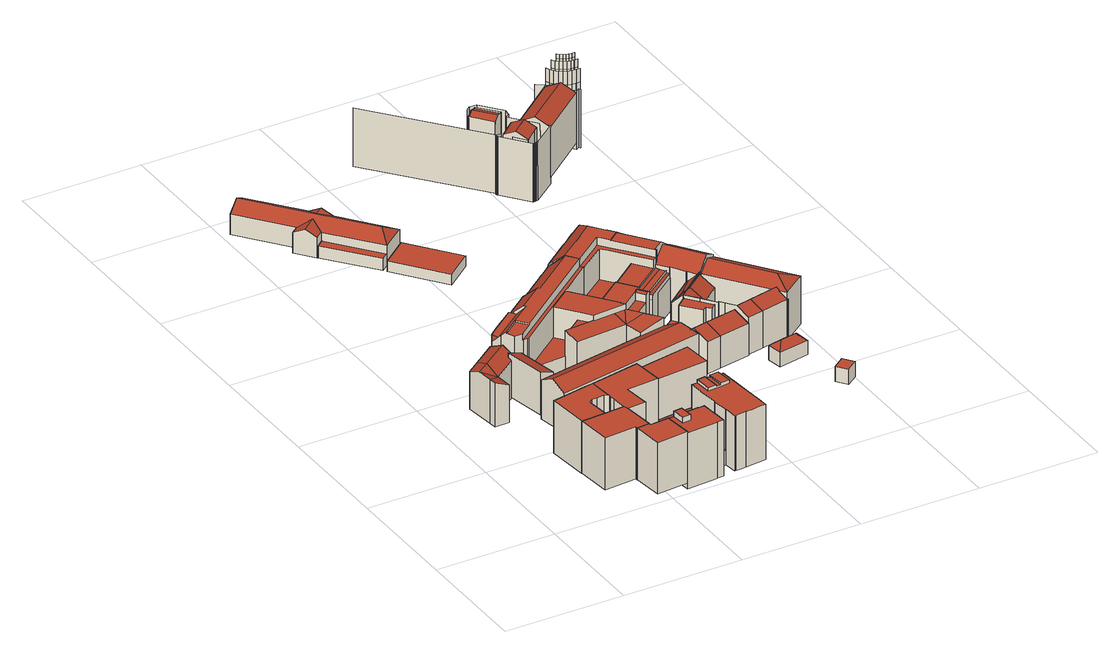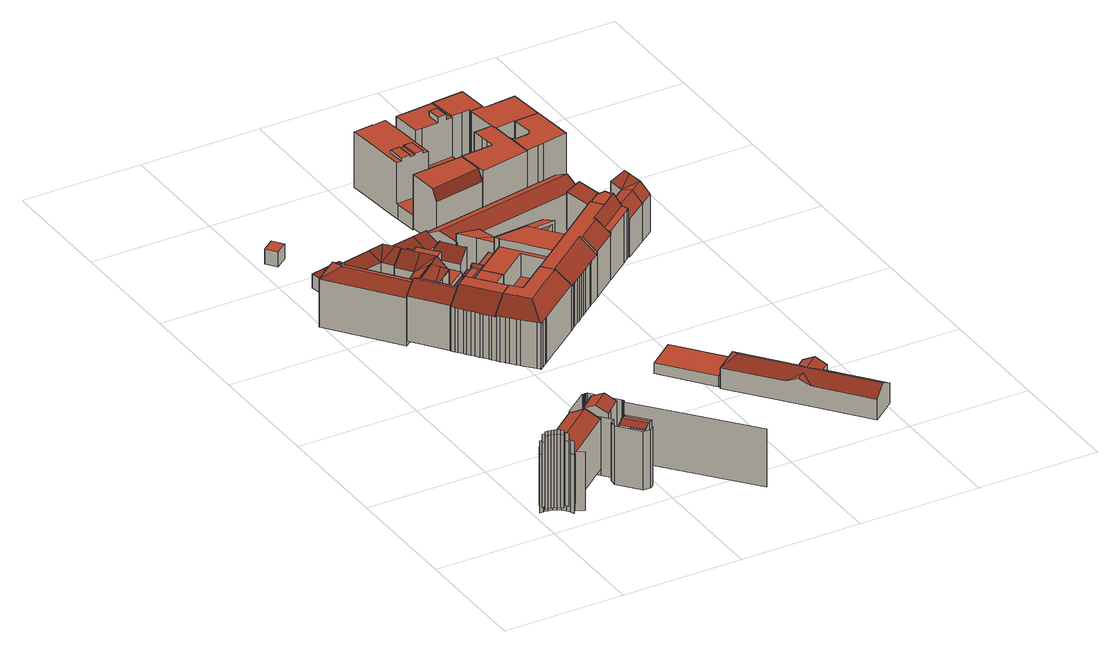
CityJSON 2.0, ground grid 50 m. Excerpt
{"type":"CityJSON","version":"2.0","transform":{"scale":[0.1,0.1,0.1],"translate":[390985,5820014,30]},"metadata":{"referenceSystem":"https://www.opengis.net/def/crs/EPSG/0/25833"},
"CityObjects":{
"building1":{"type":"Building","attributes":{"function":"1231","measuredHeight":18.89},"address":[{"locality":"Berlin","thoroughfareNumber":"45","thoroughfareName":"Georgenstr."}],"geometry":[{"type":"MultiSurface","lod":"2","boundaries":[[[0,1,2,3]],[[3,2,4,5]],[[2,6,7,4]],[[8,9,10,11]],[[9,12,13]],[[13,12,14,15]],[[16,10,13,17]],[[10,9,13]],[[18,11,10,16]],[[17,13,2,1]],[[13,15,6,2]],[[14,12,4,7]],[[8,11,3,5]],[[18,16,17,1,0]],[[12,9,8,5,4]],[[11,18,0,3]],[[15,14,7,6]]],"semantics":{"surfaces":[{"type":"GroundSurface"},{"type":"RoofSurface"},{"type":"WallSurface"}],"values":[0,0,0,1,1,1,1,1,1,2,2,2,2,2,2,2,2]}}]},
"building2":{"type":"Building","attributes":{"function":"1411","roofType":"1000","measuredHeight":21.85},"address":[{"locality":"Berlin","thoroughfareNumber":"16","thoroughfareName":"Dorotheenstr."}],"geometry":[{"type":"MultiSurface","lod":"2","boundaries":[[[19,20,21,22]],[[23,24,25,26]],[[27,19,22,28]],[[20,23,26,21]],[[24,29,30,25]],[[29,31,32,30]],[[31,27,28,32]],[[21,26,25,30,32,28,22]],[[19,27,31,29,24,23,20]]],"semantics":{"surfaces":[{"type":"WallSurface"},{"type":"GroundSurface"},{"type":"RoofSurface"}],"values":[0,0,0,0,0,0,0,1,2]}}]},
"building3":{"type":"Building","attributes":{"function":"1411","roofType":"1000","measuredHeight":23.49},"address":[{"locality":"Berlin","thoroughfareNumber":"11","thoroughfareName":"Bauhofstr."},{"locality":"Berlin","thoroughfareNumber":"10","thoroughfareName":"Bauhofstr."},{"locality":"Berlin","thoroughfareNumber":"1","thoroughfareName":"Hegelplatz"}],"geometry":[{"type":"MultiSurface","lod":"2","boundaries":[[[33,24,34,35]],[[36,33,35,37]],[[38,39,40,41]],[[42,43,44,45]],[[46,47,48,49]],[[50,51,52,53]],[[51,46,49,52]],[[54,55,56,57]],[[58,59,60,61]],[[62,58,61,63]],[[64,38,41,65]],[[36,66,67,68]],[[23,69,70,71]],[[72,73,74,75]],[[76,77,78,79]],[[80,81,82,83]],[[69,72,75,70]],[[84,54,57,85]],[[81,86,87,82]],[[59,88,89,60]],[[24,23,71,34]],[[73,90,91,74]],[[92,50,53,93]],[[94,42,45,95]],[[86,62,63,87]],[[39,36,68,40]],[[43,64,65,44]],[[88,76,79,89]],[[66,36,37,96]],[[55,80,83,56]],[[66,92,93,67]],[[90,66,96,91]],[[47,94,95,48]],[[77,84,85,78]],[[52,49,48,95,45,44,65,41,40,68,67,93,53]],[[37,35,34,71,70,75,74,91,96]],[[63,61,60,89,79,78,85,57,56,83,82,87]],[[66,90,73,72,69,23,24,33,36]],[[86,81,80,55,54,84,77,76,88,59,58,62]],[[50,92,66,36,39,38,64,43,42,94,47,46,51]]],"semantics":{"surfaces":[{"type":"WallSurface"},{"type":"GroundSurface"},{"type":"RoofSurface"}],"values":[0,0,0,0,0,0,0,0,0,0,0,0,0,0,0,0,0,0,0,0,0,0,0,0,0,0,0,0,0,0,0,0,0,0,1,1,1,2,2,2]}}]},
"building4":{"type":"Building","attributes":{"function":"1231","measuredHeight":18.24},"address":[{"locality":"Berlin","thoroughfareNumber":"3","thoroughfareName":"Bauhofstr."}],"geometry":[{"type":"MultiSurface","lod":"2","boundaries":[[[97,98,99,100]],[[101,102,100,99]],[[103,101,99,98]],[[102,104,97,100]],[[104,103,98,97]],[[104,102,101,103]]],"semantics":{"surfaces":[{"type":"GroundSurface"},{"type":"WallSurface"},{"type":"RoofSurface"}],"values":[0,1,1,1,1,2]}}]},
"building5":{"type":"Building","attributes":{"roofType":"1000","measuredHeight":26.25},"address":[{"country":"Germany","locality":"Berlin"}],"geometry":[{"type":"Solid","lod":"2","boundaries":[[[[105,106,107,108]],[[109,110,111,112,113,114,115,116]],[[117,118,119,120,121,122,123,124,125,126]],[[127,128,129,130]],[[131,132,133,134]],[[135,136,137,138,139,140,122,121,141]],[[142,143,144,145]],[[146,111,110,147,105,108]],[[119,142,145,120]],[[141,115,114,135]],[[125,124,123,122,140,139,148,132,131]],[[143,118,117,144]],[[129,128,126,125,131,134,149]],[[107,106,150,127,130,151]],[[148,139,138,152]],[[108,107,151,130,129,149,134,133,152,138,137,136,135,114,113,112,111,146]],[[132,148,152,133]],[[142,119,118,143]],[[127,150,106,105,147,110,109,116,115,141,121,120,145,144,117,126,128]]]],"semantics":{"surfaces":[{"type":"WallSurface"},{"type":"RoofSurface"},{"type":"GroundSurface"}],"values":[[0,0,0,0,0,0,0,0,0,0,1,0,0,0,0,2,0,1,1]]}}]},
"building6":{"type":"Building","attributes":{"roofType":"1000","measuredHeight":24.89},"address":[{"country":"Germany","locality":"Berlin"}],"geometry":[{"type":"Solid","lod":"2","boundaries":[[[[153,154,155,156]],[[157,158,159,160,161,155,154,162,163,164,165,166,167,168,169,170]],[[171,161,160,172]],[[173,174,175,176,177,178,179,180,181,182,164,163,183]],[[184,185,186,187]],[[188,189,190,191,192,193,194,195]],[[196,197,198,199,200,201,202,203,204,205,206,207,208,209,210,211,190,189,188,195,187,186,212,213,214,215,216,217,218,181,180,179,178,177,176,219]],[[194,184,187,195]],[[220,221,222,223,224,225,226,227,228,229,230,231,232,175,174,173,183,163,162,233,234,235,236,157,170,237]],[[210,209,208,221,220,237,170,169,191,190,211]],[[184,194,193,192,191,169,168,167,166,165,164,182,238,239,240,241,242,243,244,185]],[[245,159,158,246]],[[197,196,219,176,175,232,231,230,229,198]],[[247,248,249,250]],[[243,242,241,240,239,238,218,217,216,215,214,213,212,244]],[[154,153,233,162]],[[238,182,181,218]],[[156,155,161,171]],[[223,222,248,247]],[[204,203,224,223,247,250,205]],[[250,249,206,205]],[[201,226,225,224,203,202]],[[199,198,229,228,227,200]],[[235,234,233,153,156,171,172,245,246,236]],[[185,244,212,186]],[[246,158,157,236]],[[248,222,221,208,207,206,249]],[[159,245,172,160]],[[227,226,201,200]]]],"semantics":{"surfaces":[{"type":"RoofSurface"},{"type":"WallSurface"},{"type":"GroundSurface"}],"values":[[0,1,0,1,1,1,2,1,0,1,0,0,1,0,1,1,1,1,1,1,1,1,1,1,1,1,1,1,1]]}}]},
"building7":{"type":"Building","attributes":{"function":"1231","measuredHeight":19.91},"address":[{"locality":"Berlin","thoroughfareNumber":"3","thoroughfareName":"Bauhofstr."},{"locality":"Berlin","thoroughfareNumber":"5","thoroughfareName":"Bauhofstr."}],"geometry":[{"type":"MultiSurface","lod":"2","boundaries":[[[251,252,253,254]],[[255,256,253,252]],[[257,258,251,254]],[[258,259,255,252,251]],[[256,260,257,254,253]],[[258,257,260,259]],[[259,260,256,255]]],"semantics":{"surfaces":[{"type":"GroundSurface"},{"type":"WallSurface"},{"type":"RoofSurface"}],"values":[0,1,1,1,1,2,2]}}]},
"building8":{"type":"Building","attributes":{"function":"1139","roofType":"1000","measuredHeight":5.18},"address":[{"locality":"Berlin","thoroughfareNumber":"1","thoroughfareName":"Am Kupfergraben"}],"geometry":[{"type":"MultiSurface","lod":"2","boundaries":[[[261,262,263,264]],[[265,262,261,266]],[[266,261,264,267]],[[268,263,262,265]],[[267,264,263,268]],[[265,266,267,268]]],"semantics":{"surfaces":[{"type":"RoofSurface"},{"type":"WallSurface"},{"type":"GroundSurface"}],"values":[0,1,1,1,1,2]}}]},
"building9":{"type":"Building","attributes":{"function":"1139","roofType":"1130","measuredHeight":12.2},"address":[{"locality":"Berlin","thoroughfareNumber":"3","thoroughfareName":"Am Kupfergraben"},{"locality":"Berlin","thoroughfareNumber":"2","thoroughfareName":"Am Kupfergraben"},{"locality":"Berlin","thoroughfareNumber":"1","thoroughfareName":"Am Kupfergraben"}],"geometry":[{"type":"MultiSurface","lod":"2","boundaries":[[[269,270,271,272]],[[273,274,275]],[[276,277,278]],[[277,276,279]],[[280,271,270,281]],[[282,283,284,274,273,279,276,278]],[[285,272,271,280,275,274,284,283]],[[286,287,288,289,290,291,292,293,294,295]],[[286,273,275,287]],[[272,285,292,291]],[[287,275,280,288]],[[289,281,270,269,290]],[[290,269,272,291]],[[292,285,283,282,293]],[[279,273,286,295,294,293,282,278,277]],[[288,280,281,289]]],"semantics":{"surfaces":[{"type":"RoofSurface"},{"type":"GroundSurface"},{"type":"WallSurface"}],"values":[0,0,0,0,0,0,0,1,2,2,2,2,2,2,2,2]}}]},
"building10":{"type":"Building","attributes":{"roofType":"1000","measuredHeight":22.86},"address":[{"country":"Germany","locality":"Berlin"}],"geometry":[{"type":"Solid","lod":"2","boundaries":[[[[296,297,298,299]],[[300,299,298,301,302,303]],[[296,299,300,304]],[[297,305,301,298]],[[303,302,306,307,304,300]],[[301,305,306,302]],[[304,307,306,305,297,296]]]],"semantics":{"surfaces":[{"type":"RoofSurface"},{"type":"WallSurface"},{"type":"GroundSurface"}],"values":[[0,1,1,0,2,1,1]]}}]},
"building11":{"type":"Building","attributes":{"roofType":"1000","measuredHeight":24.46},"address":[{"country":"Germany","locality":"Berlin"}],"geometry":[{"type":"Solid","lod":"2","boundaries":[[[[308,309,310,311,312,313,314,315,316,317,318]],[[319,320,321,322]],[[323,324,325,326]],[[327,328,329,330]],[[331,332,333,334,335,336,337,338,339]],[[340,341,342,343,344,345,346,347,326,325,348,349,350,351,352,353,354,355,356,357,358,359,360,361,362,363,317,316,315,314,313,364,365,366,367,368,369,370,371,372,373,374,330,329,375,376,377,378,379,380,381,382]],[[383,384,385,386,387,388,389,390,391,392,393,394,395,396,397]],[[331,398,391,390,321,320,399,400,381,380,379,378,377,376,375,329,328,333,332]],[[347,346,345,344,343,401,402,403,404,405,406,323,326]],[[407,408,371,370]],[[409,407,370,369]],[[410,409,369,368]],[[411,327,330,374]],[[412,411,374,373]],[[413,412,373,372]],[[408,413,372,371]],[[404,403,402,401,414,415,416,417,418,386,385,419]],[[323,406,405,420,421,422,324]],[[423,424,359,358,357,425]],[[426,427,384,383,397,428]],[[319,322,429,389,388,430]],[[420,405,404,419,385,384,427]],[[417,416,431,432,433,387,386,418]],[[340,382,381,400,434,431,416,415,341]],[[349,348,325,324,422,428,397,396,435,350]],[[436,437,309,308,438,335,334]],[[432,431,434,400,399,320,319,430,388,387,433]],[[439,440,441,442,363,362,361,360,443]],[[353,444,445,446,447,355,354]],[[355,447,448,425,357,356]],[[352,351,449,450,451,444,353]],[[452,398,331,339,453,451,450]],[[454,455,366,365,364,456]],[[337,336,457,458,459]],[[401,343,342,341,415,414]],[[421,420,427,426,428,422]],[[460,439,443,424,423,461]],[[461,423,425,448]],[[451,453,462,445,444]],[[446,338,337,459,458,440,460,461,448,447]],[[442,318,317,363]],[[339,338,462,453]],[[435,449,351,350]],[[338,446,445,462]],[[463,410,368,367]],[[455,463,367,366]],[[312,456,364,313]],[[457,441,440,458]],[[440,439,460]],[[435,396,395,394,393,392,391,398,452,450,449]],[[424,443,360,359]],[[322,321,390,389,429]],[[436,334,333,328,327,411,412,413,408,407,409,410,463,455,454,456,312,311,310,309,437]],[[336,335,438,308,318,442,441,457]]]],"semantics":{"surfaces":[{"type":"WallSurface"},{"type":"RoofSurface"},{"type":"GroundSurface"}],"values":[[0,0,0,0,1,2,0,0,0,0,0,0,0,0,0,0,1,1,0,1,0,0,0,0,0,0,1,0,0,0,0,0,0,0,0,0,1,1,1,1,0,0,0,0,0,0,0,0,1,1,0,1,1,1]]}}]},
"building12":{"type":"Building","attributes":{"function":"1231","measuredHeight":20.34},"address":[{"locality":"Berlin","thoroughfareNumber":"3","thoroughfareName":"Bauhofstr."}],"geometry":[{"type":"MultiSurface","lod":"2","boundaries":[[[464,465,466,467]],[[468,464,469,470]],[[471,469,464,467]],[[472,473,474]],[[473,475,476,477]],[[478,479,474,473]],[[475,473,472]],[[477,476,466,465]],[[474,479,470,469]],[[476,475,467,466]],[[472,474,469,471]],[[473,477,465,464]],[[475,472,471,467]],[[479,478,468,470]],[[478,473,464,468]]],"semantics":{"surfaces":[{"type":"GroundSurface"},{"type":"RoofSurface"},{"type":"WallSurface"}],"values":[0,0,0,1,1,1,1,2,2,2,2,2,2,2,2]}}]},
"building13":{"type":"Building","attributes":{"function":"1139","roofType":"1000","measuredHeight":4.43},"address":[{"locality":"Berlin","thoroughfareNumber":"1","thoroughfareName":"Am Kupfergraben"}],"geometry":[{"type":"MultiSurface","lod":"2","boundaries":[[[480,481,482,483]],[[484,485,486,487]],[[482,487,486,483]],[[480,485,484,481]],[[483,486,485,480]],[[481,484,487,482]]],"semantics":{"surfaces":[{"type":"GroundSurface"},{"type":"RoofSurface"},{"type":"WallSurface"}],"values":[0,1,2,2,2,2]}}]},
"building14":{"type":"Building","attributes":{"function":"1123","roofType":"1000","measuredHeight":14.32},"address":[{"locality":"Berlin","thoroughfareNumber":"5","thoroughfareName":"Am Kupfergraben"}],"geometry":[{"type":"MultiSurface","lod":"2","boundaries":[[[488,489,490,491]],[[492,493,494,495]],[[495,490,489,492]],[[494,491,490,495]],[[492,489,488,493]],[[493,488,491,494]]],"semantics":{"surfaces":[{"type":"RoofSurface"},{"type":"GroundSurface"},{"type":"WallSurface"}],"values":[0,1,2,2,2,2]}}]},
"building15":{"type":"Building","attributes":{"function":"1123","roofType":"1000","measuredHeight":7.22},"address":[{"locality":"Berlin","thoroughfareNumber":"5","thoroughfareName":"Am Kupfergraben"}],"geometry":[{"type":"MultiSurface","lod":"2","boundaries":[[[496,497,498,499]],[[500,501,502,503]],[[501,496,499,502]],[[502,499,498,503]],[[503,498,497,500]],[[500,497,496,501]]],"semantics":{"surfaces":[{"type":"RoofSurface"},{"type":"GroundSurface"},{"type":"WallSurface"}],"values":[0,1,2,2,2,2]}}]},
"building16":{"type":"Building","attributes":{"function":"1231","measuredHeight":18.47},"address":[{"locality":"Berlin","thoroughfareNumber":"2","thoroughfareName":"Bauhofstr."}],"geometry":[{"type":"MultiSurface","lod":"2","boundaries":[[[504,505,506,507]],[[508,507,509,510]],[[507,506,511,509]],[[512,513,514]],[[515,516,506,505]],[[517,518,504,507]],[[519,520,513,509,511]],[[518,521,515,505,504]],[[517,522,514]],[[516,519,511,506]],[[523,522,507,508]],[[512,524,510,509]],[[524,523,508,510]],[[521,525,516,515]],[[517,513,520,525]],[[525,520,519,516]],[[523,524,512,522]],[[518,517,525,521]]],"semantics":{"surfaces":[{"type":"GroundSurface"},{"type":"WallSurface"},{"type":"RoofSurface"}],"values":[0,0,0,1,1,1,1,1,1,1,1,1,1,2,2,2,2,2]}}]},
"building17":{"type":"Building","attributes":{"function":"1231","roofType":"1000","measuredHeight":17.78},"address":[{"locality":"Berlin","thoroughfareNumber":"2","thoroughfareName":"Bauhofstr."}],"geometry":[{"type":"MultiSurface","lod":"2","boundaries":[[[526,527,528,529,530,531,532,533]],[[534,535,536,537,538,539,540]],[[528,527,526,537,536,535]],[[538,533,532,539]],[[539,532,531,540]],[[535,534,530,529,528]],[[540,531,530,534]],[[537,526,533,538]]],"semantics":{"surfaces":[{"type":"RoofSurface"},{"type":"GroundSurface"},{"type":"WallSurface"}],"values":[0,1,2,2,2,2,2,2]}}]},
"building18":{"type":"Building","attributes":{"roofType":"1000","measuredHeight":24.64},"address":[{"country":"Germany","locality":"Berlin"}],"geometry":[{"type":"Solid","lod":"2","boundaries":[[[[541,542,543,544]],[[545,546,547,548,549,550]],[[551,541,544,552]],[[553,554,555,556,557,558]],[[559,560,561,543,542,562]],[[563,549,548,564]],[[565,566,567,560,559,568]],[[569,570,571,572]],[[565,573,574,566]],[[575,576,577,578,557,556,579,580,581,582,583,584,332]],[[585,586,587,588,589,590,591,592,593,594,595,596,597,598,554,553,599]],[[600,569,572,601]],[[602,603,577,576,575,604]],[[605,606,607,608]],[[609,610,571,570,611,612,613,614,400,615]],[[616,601,572,571,610,609,615,617,618,619,620,621,622,623,624,625,626,627,628,629,630,631,632,564,548,547,546,633,634,635,552,544,543,561,560,567,566,574,636,637,638,639,640,641,642,643,644,645,646,647,648,649]],[[650,651,652,653,613,612,654,655,656,603,602,604,391]],[[655,654,612,611,657,558,557,578,577,603,656]],[[658,659,551,552,635,634,633,546,545,660]],[[651,650,661,662]],[[554,598,637,636,574,573,555]],[[663,563,564,632]],[[592,643,642,641,594,593]],[[616,649,648,587,586,585,600,601]],[[607,606,614,613,653,652,651,662,664]],[[665,663,632,631]],[[588,587,648,647]],[[589,588,647,646]],[[666,667,625,624]],[[590,589,646,645]],[[591,590,645,644]],[[611,570,569,600,585,599,553,558,657]],[[668,669,670,665,631,630,629,628,627,671]],[[672,671,627,626]],[[622,621,620,619,618,617,615,400,605,608,673,661,650,391,604,575,332,584,666,624,623]],[[579,556,555,573,565,568,559,562,542,541,551,659,658,660,545,550,581,580]],[[667,672,626,625]],[[667,666,584,583,582,581,550,549,563,663,665,670,669,668,671,672]],[[597,596,639,638]],[[598,597,638,637]],[[592,591,644,643]],[[614,606,605,400]],[[595,594,641,640]],[[608,607,664,662,661,673]],[[596,595,640,639]]]],"semantics":{"surfaces":[{"type":"WallSurface"},{"type":"RoofSurface"},{"type":"GroundSurface"}],"values":[[0,0,0,0,0,0,0,0,0,1,1,0,0,0,0,2,1,0,0,0,0,0,0,0,0,0,0,0,0,0,0,1,0,0,0,1,0,1,0,0,0,1,0,1,0]]}}]},
"building19":{"type":"Building","attributes":{"function":"1123","roofType":"1000","measuredHeight":17.09},"address":[{"locality":"Berlin","thoroughfareNumber":"5","thoroughfareName":"Am Kupfergraben"}],"geometry":[{"type":"MultiSurface","lod":"2","boundaries":[[[674,675,676,677,678,679,680]],[[681,682,683,684]],[[685,686,687,688]],[[674,682,681,675]],[[674,680,689,688,687,683,682]],[[675,681,684,676]],[[676,684,683,687,686,690,677]],[[679,678,691,685,688,689,680]],[[677,690,686,685,691,678]]],"semantics":{"surfaces":[{"type":"GroundSurface"},{"type":"RoofSurface"},{"type":"WallSurface"}],"values":[0,1,1,2,2,2,2,2,2]}}]},
"building20":{"type":"Building","attributes":{"function":"1123","measuredHeight":19.07},"address":[{"locality":"Berlin","thoroughfareNumber":"5","thoroughfareName":"Am Kupfergraben"}],"geometry":[{"type":"MultiSurface","lod":"2","boundaries":[[[692,693,694,695]],[[696,697,698,699]],[[693,692,696,699]],[[695,694,698,697]],[[694,693,699,698]],[[692,695,697,696]]],"semantics":{"surfaces":[{"type":"RoofSurface"},{"type":"GroundSurface"},{"type":"WallSurface"}],"values":[0,1,2,2,2,2]}}]},
"building21":{"type":"Building","attributes":{"function":"1231","measuredHeight":18.94},"address":[{"locality":"Berlin","thoroughfareNumber":"6","thoroughfareName":"Am Kupfergraben"}],"geometry":[{"type":"MultiSurface","lod":"2","boundaries":[[[700,701,702,703]],[[704,703,693]],[[703,704,705,706]],[[693,703,702]],[[704,693,699,707]],[[702,701,708,709]],[[706,705,710,711]],[[703,706,711,712]],[[701,700,713,708]],[[700,703,712,713]],[[693,702,709,699]],[[705,704,707,710]],[[712,711,710,707]],[[699,709,712,707]],[[713,712,709,708]]],"semantics":{"surfaces":[{"type":"RoofSurface"},{"type":"WallSurface"},{"type":"GroundSurface"}],"values":[0,0,0,0,1,1,1,1,1,1,1,1,2,2,2]}}]},
"building22":{"type":"Building","attributes":{"roofType":"3100","measuredHeight":23.05},"address":[{"country":"Germany","locality":"Berlin"}],"geometry":[{"type":"Solid","lod":"2","boundaries":[[[[714,715,716,717,718,719,720]],[[721,722,723,724]],[[725,726,601,572]],[[727,725,572,571]],[[715,728,716]],[[729,730,731,732]],[[733,734,720,719,735,736]],[[737,738,739,716,728,740,741,726,725,727,742,743]],[[741,744,745,648,649,746,601,726]],[[714,720,734]],[[747,748,749,750]],[[751,742,727,571,752,615,753]],[[754,755,745,744,741,740]],[[756,757,737,743,758,729,732]],[[759,760,748,747]],[[761,762,733,736,735,763,764,765,757,756,732,731,766,767,750,749,768,769,615,752,571,572,601,746,649,648,770,771,772]],[[762,761,772,771,754,740,728,715,714,734,733]],[[718,717,739,738,765,764,763,735,719]],[[730,729,758,751,753,724,723]],[[767,766,731,730,723,722,759,747,750]],[[760,721,724,753,615,769,768,749,748]],[[722,721,760,759]],[[743,742,751,758]],[[738,737,757,765]],[[739,717,716]],[[755,754,771,770]],[[745,755,770,648]]]],"semantics":{"surfaces":[{"type":"RoofSurface"},{"type":"WallSurface"},{"type":"GroundSurface"}],"values":[[0,1,1,1,1,1,1,0,1,0,1,1,0,1,0,2,1,1,0,1,1,0,1,1,1,1,1]]}}]},
"building23":{"type":"Building","attributes":{"function":"1004","measuredHeight":8.65},"address":[{"locality":"Berlin","thoroughfareNumber":"13","thoroughfareName":"Bauhofstr."}],"geometry":[{"type":"MultiSurface","lod":"2","boundaries":[[[773,774,775,776]],[[776,775,777,778]],[[779,780,774,773]],[[778,777,780,779]],[[775,781,782,777]],[[774,781,775]],[[777,782,780]],[[780,782,781,774]],[[778,779,773,776]]],"semantics":{"surfaces":[{"type":"WallSurface"},{"type":"RoofSurface"},{"type":"GroundSurface"}],"values":[0,0,0,0,1,1,1,1,2]}}]},
"building24":{"type":"Building","attributes":{"function":"1119","roofType":"1000","measuredHeight":6.49},"address":[{"locality":"Berlin","thoroughfareNumber":"7","thoroughfareName":"Am Kupfergraben"}],"geometry":[{"type":"MultiSurface","lod":"2","boundaries":[[[783,784,785,786]],[[787,788,789,790]],[[784,787,790,785]],[[783,788,787,784]],[[785,790,789,786]],[[786,789,788,783]]],"semantics":{"surfaces":[{"type":"GroundSurface"},{"type":"RoofSurface"},{"type":"WallSurface"}],"values":[0,1,2,2,2,2]}}]},
"building25":{"type":"Building","attributes":{"description":"92000182_MBO_bodemuseum","name":"Bodemuseum","function":"1134","roofType":"1130","measuredHeight":44.83},"address":[{"locality":"Berlin","thoroughfareNumber":"3","thoroughfareName":"Am Kupfergraben"}],"geometry":[{"type":"MultiSurface","lod":"2","boundaries":[[[791,792,793,794]],[[795,796,797,798]],[[799,795,798,800]],[[796,801,802,797]],[[803,799,800,804]],[[801,805,806,802]],[[805,807,808,806]],[[807,791,794,808]],[[809,803,804,810]],[[811,812,813,814]],[[815,816,817,818,819]],[[820,821,822,823]],[[824,825,826,827]],[[828,809,810,829]],[[817,830,831,818]],[[825,832,833,834,826]],[[835,828,829,836]],[[837,835,836,838]],[[839,837,838,840]],[[825,824,841,832]],[[842,839,840,843]],[[844,820,823,845]],[[846,842,843,847]],[[831,848,819,818]],[[849,850,851,852]],[[853,846,847,854]],[[855,811,814,856]],[[826,834,857,827]],[[830,817,816,858]],[[812,859,860,813]],[[850,861,862,851]],[[821,863,864,822]],[[832,841,865,833]],[[858,816,815,866]],[[865,841,824,827,857]],[[866,815,819,848]],[[833,865,857,834]],[[863,844,845,864]],[[830,858,866,848,831]],[[861,867,868,862]],[[859,855,856,860]],[[869,870,871,872]],[[873,869,872,874]],[[875,853,854,876]],[[867,873,874,868]],[[870,875,876,871]],[[877,878,879,880,881]],[[879,882,883,880]],[[883,884,881,880]],[[882,879,878,885]],[[885,878,877,886]],[[886,877,881,884]],[[887,888,889,890]],[[891,892,893,894]],[[895,896,897,898]],[[882,885,886,884,883]],[[892,899,900,893]],[[901,895,898,902]],[[899,903,904,900]],[[905,887,890,906]],[[907,901,902,908]],[[909,910,911,912]],[[913,914,912,911]],[[903,915,916,904]],[[917,907,908,918]],[[910,919,920,911]],[[921,913,911,920]],[[919,922,923,920]],[[915,924,925,916]],[[926,921,920,923]],[[927,917,918,928]],[[929,930,931,932]],[[933,905,906,934]],[[935,936,937,938]],[[922,939,940,923]],[[941,926,923,940]],[[930,942,943,931]],[[924,944,945,925]],[[946,935,938,947]],[[948,933,934,949]],[[950,927,928,951]],[[939,952,953,940]],[[942,954,955,943]],[[956,946,947,957]],[[958,941,940,953]],[[944,959,960,945]],[[954,961,962,955]],[[963,950,951,964]],[[965,956,957,966]],[[952,967,968,953]],[[969,958,953,968]],[[959,970,971,960]],[[961,972,973,962]],[[967,974,975,968]],[[976,969,968,975]],[[977,965,966,978]],[[970,979,980,971]],[[972,981,982,973]],[[983,977,978,984]],[[974,985,986,975]],[[987,963,964,988]],[[989,976,975,986]],[[981,990,991,982]],[[992,983,984,993]]],"semantics":{"surfaces":[{"type":"WallSurface"},{"type":"RoofSurface"},{"type":"GroundSurface"}],"values":[0,0,0,0,0,0,0,0,0,0,0,0,0,0,0,0,0,0,0,1,0,0,0,2,0,0,0,2,1,0,0,0,1,1,0,0,0,0,0,0,0,0,0,0,0,0,0,0,2,1,1,0,0,0,0,0,0,0,0,0,0,0,0,0,0,0,0,0,0,0,0,0,0,0,0,0,0,0,0,0,0,0,0,0,0,0,0,0,0,0,0,0,0,0,0,0,0,0,0,0,0,0,0,0]}}]},
"building26":{"type":"Building","attributes":{"function":"2121","measuredHeight":21.8},"geometry":[{"type":"MultiSurface","lod":"2","boundaries":[[[994,995,996]],[[997,998,999,1000]],[[1001,1002,1003,1004]],[[1003,1002,1005]],[[1004,1003,1005,1006]],[[1007,1008,996,995]],[[994,998,995]],[[1009,995,998,997]],[[994,1010,999,998]],[[999,1010,1011,1012]],[[1010,994,996,1013,1011]],[[1005,1002,1014,1015]],[[1000,999,1012,1016]],[[1006,1005,1015,1017]],[[1007,995,1018,1019]],[[1008,1007,1019,1020]],[[995,1009,1021,1018]],[[996,1008,1020,1013]],[[1001,1004,1006,1017,1022]],[[1009,997,1000,1016,1021]],[[1002,1001,1022,1014]],[[1019,1018,1013,1020]],[[1021,1016,1012,1018]],[[1013,1018,1012,1011]],[[1022,1017,1015,1014]]],"semantics":{"surfaces":[{"type":"RoofSurface"},{"type":"WallSurface"},{"type":"GroundSurface"}],"values":[0,0,0,0,0,0,0,0,0,1,1,1,1,1,1,1,1,1,1,1,1,2,2,2,2]}}]}
},
"vertices":[
[306,991,32],[347,885,32],[223,793,32],[208,919,32],[168,753,32],[153,878,32],[231,725,32],[171,722,32],[153,878,192],[160,816,220],[215,856,220],[208,919,192],[168,753,220],[223,793,192],[171,722,220],[231,725,192],[327,938,220],[347,885,192],[306,991,192],
[571,16,260],[437,4,260],[437,4,41],[571,16,41],[425,131,260],[479,137,260],[479,137,41],[425,131,41],[558,134,260],[558,134,41],[480,128,260],[480,128,41],[511,130,260],[511,130,41],
[479,140,260],[479,137,39],[479,140,39],[466,265,260],[466,265,39],[538,319,260],[543,272,260],[543,272,23],[538,319,23],[531,383,260],[532,379,260],[532,379,23],[531,383,23],[442,483,260],[652,523,260],[652,523,23],[442,483,23],[452,373,260],[451,377,260],[451,377,23],[452,373,23],[274,274,261],[258,448,261],[258,448,38],[274,274,38],[433,388,261],[405,386,261],[405,386,38],[433,388,38],[451,377,261],[451,377,38],[535,349,260],[535,349,23],[460,287,260],[460,287,23],[466,265,23],[424,139,260],[424,139,39],[425,131,39],[288,128,260],[274,274,260],[274,274,39],[288,128,39],[380,384,261],[367,370,261],[367,370,38],[380,384,38],[367,469,261],[390,473,261],[390,473,38],[367,469,38],[376,280,261],[376,280,38],[442,483,261],[442,483,38],[383,384,261],[383,384,38],[376,280,260],[376,280,39],[454,352,260],[454,352,23],[666,394,260],[666,394,23],[460,287,39],
[377,894,36],[411,715,36],[352,705,36],[319,883,36],[352,705,218],[319,883,218],[411,715,197],[377,894,197],
[701,25,256],[569,13,256],[569,13,17],[701,25,17],[725,81,256],[730,27,256],[730,27,17],[725,81,17],[723,96,17],[719,150,17],[719,150,256],[723,96,256],[585,140,256],[585,140,279],[621,143,279],[621,143,256],[692,150,256],[692,150,89],[621,143,89],[585,140,89],[557,138,89],[557,138,256],[558,134,256],[558,135,256],[558,135,17],[558,134,17],[545,272,89],[541,322,89],[541,322,17],[545,272,17],[692,148,17],[692,150,17],[679,295,17],[675,335,17],[675,335,89],[679,295,89],[692,148,256],[626,87,279],[590,84,279],[590,84,256],[626,87,256],[704,25,17],[704,25,256],[673,334,89],[557,138,17],[562,82,256],[562,82,17],[673,334,17],
[878,241,269],[871,311,269],[834,308,269],[840,237,269],[777,302,256],[777,302,269],[812,306,269],[812,306,262],[834,308,262],[871,311,256],[893,313,256],[893,313,83],[871,311,83],[834,308,83],[812,306,83],[777,302,83],[753,300,83],[753,300,256],[840,237,262],[818,235,262],[907,167,256],[913,98,256],[918,45,256],[918,45,20],[913,98,20],[907,167,20],[900,243,20],[893,313,20],[893,319,20],[893,319,83],[900,243,256],[675,335,83],[673,334,83],[673,334,20],[675,335,20],[722,299,20],[752,302,20],[753,302,20],[753,302,83],[752,302,83],[722,299,83],[679,295,83],[679,295,20],[858,39,20],[837,37,20],[831,37,20],[802,34,20],[785,33,20],[778,32,20],[773,85,20],[773,86,20],[772,86,20],[745,83,20],[738,152,20],[765,154,20],[766,154,20],[766,155,20],[759,230,20],[753,300,20],[667,394,20],[712,398,20],[743,401,20],[768,404,20],[803,407,20],[824,409,20],[884,414,20],[896,43,20],[766,155,256],[766,154,256],[765,154,256],[772,86,256],[773,86,256],[773,85,256],[778,32,256],[785,33,256],[802,34,256],[831,37,256],[837,37,256],[858,39,256],[896,43,256],[878,241,256],[840,237,256],[818,235,256],[783,232,256],[759,230,256],[884,414,83],[824,409,83],[803,407,83],[768,404,83],[743,401,83],[712,398,83],[667,394,83],[818,235,269],[783,232,269],[772,86,83],[765,154,83],[738,152,83],[745,83,83],
[927,808,20],[1012,694,20],[377,578,20],[353,702,20],[1012,694,188],[377,578,188],[353,702,188],[927,808,188],[969,751,220],[365,640,220],
[203,2064,90],[365,1869,90],[400,1898,90],[238,2093,90],[365,1869,38],[203,2064,38],[238,2093,38],[400,1898,38],
[141,2141,126],[171,2103,149],[233,2153,149],[171,2165,126],[490,1965,126],[414,1961,161],[393,1888,126],[265,2179,149],[298,2205,149],[267,2242,126],[328,2167,126],[231,2090,126],[201,2066,126],[106,2444,126],[58,2405,161],[234,2185,161],[9,2367,126],[490,1965,39],[393,1888,39],[231,2090,39],[201,2066,39],[141,2141,39],[171,2165,39],[9,2367,39],[106,2444,39],[267,2242,39],[328,2167,39],
[884,414,257],[873,537,257],[657,497,257],[667,394,257],[667,394,29],[654,523,214],[654,523,29],[657,497,29],[884,414,29],[871,563,214],[871,563,29],[873,537,29],
[555,1183,229],[555,1183,219],[565,1191,219],[577,1200,219],[597,1215,219],[597,1215,35],[577,1200,35],[565,1191,35],[555,1183,35],[552,1181,35],[552,1181,229],[786,1028,212],[912,1126,212],[912,1126,115],[786,1028,115],[587,907,212],[585,907,212],[585,907,35],[587,907,35],[771,1308,249],[775,1302,256],[775,1302,35],[771,1308,35],[826,1237,280],[823,1240,280],[792,1281,280],[597,1129,280],[591,1137,280],[482,1052,280],[488,1044,280],[405,980,280],[439,935,280],[829,945,35],[827,944,35],[829,941,35],[840,927,35],[808,924,35],[710,917,35],[698,916,35],[594,908,35],[583,907,35],[413,895,35],[407,895,35],[389,894,35],[386,893,35],[351,891,35],[337,926,35],[327,949,35],[313,985,35],[311,991,35],[312,992,35],[321,1000,35],[350,1023,35],[444,1097,35],[446,1098,35],[449,1101,35],[610,1225,35],[629,1240,35],[642,1250,35],[661,1265,35],[674,1275,35],[693,1290,35],[706,1299,35],[725,1314,35],[738,1324,35],[750,1334,35],[761,1320,35],[792,1281,35],[823,1240,35],[826,1237,35],[835,1225,35],[912,1126,35],[912,1125,35],[969,1053,35],[939,1030,35],[532,988,115],[600,1041,115],[600,1041,245],[696,1116,245],[696,1116,212],[710,1126,212],[710,1126,115],[835,1225,115],[835,1225,247],[710,1126,247],[696,1116,247],[600,1041,247],[532,988,247],[413,895,247],[413,895,115],[826,1237,247],[912,1125,212],[969,1053,212],[840,927,245],[808,924,245],[710,917,245],[698,916,245],[698,916,212],[594,908,212],[706,1299,219],[725,1314,220],[693,1290,219],[674,1275,219],[761,1320,236],[750,1334,220],[738,1324,220],[829,941,245],[827,944,245],[829,945,245],[772,1018,245],[755,1041,245],[659,966,245],[659,966,212],[590,912,212],[583,907,212],[312,992,241],[321,1000,241],[311,991,216],[590,912,115],[659,966,115],[583,907,115],[768,1051,115],[768,1051,212],[829,945,212],[772,1018,212],[755,1041,212],[939,1030,212],[407,895,247],[591,1137,272],[562,1175,228],[562,1175,238],[444,1097,241],[446,1098,207],[446,1098,228],[449,1101,228],[350,1023,241],[351,891,274],[337,926,274],[337,926,280],[327,949,255],[313,985,216],[389,894,247],[386,893,247],[386,893,274],[439,935,247],[439,935,274],[629,1240,219],[642,1250,219],[610,1225,219],[458,1083,245],[458,1083,228],[482,1052,270],[464,1072,241],[323,963,241],[405,980,274],[661,1265,219],
[803,862,21],[587,845,21],[572,907,21],[788,924,21],[821,786,21],[882,869,21],[929,805,21],[837,928,21],[837,928,224],[803,862,202],[882,869,224],[788,924,224],[572,907,224],[587,845,202],[821,786,202],[929,805,224],
[486,1947,35],[643,1748,35],[533,1661,35],[376,1860,35],[643,1748,80],[486,1947,80],[376,1860,80],[533,1661,80],
[973,1001,177],[945,1037,177],[825,944,177],[852,908,177],[945,1037,34],[973,1001,34],[852,908,34],[825,944,34],
[1041,946,104],[947,876,104],[978,835,104],[1072,905,104],[947,876,32],[1041,946,32],[1072,905,32],[978,835,32],
[1160,790,26],[1228,702,26],[1095,677,26],[1029,765,26],[949,872,26],[968,753,26],[904,838,26],[1033,665,26],[968,754,177],[968,753,161],[991,758,161],[1228,702,161],[1095,677,161],[1029,765,161],[1160,790,161],[1033,665,161],[1000,709,209],[1194,746,209],[1029,765,134],[949,872,134],[904,838,177],[1062,721,209],
[1150,811,211],[1134,830,211],[1072,905,211],[1046,883,211],[1030,870,211],[1092,795,211],[1108,808,211],[1124,789,211],[1030,870,33],[1072,905,33],[1134,830,33],[1150,811,33],[1124,789,33],[1108,808,33],[1092,795,33],
[1045,1441,228],[1061,1422,228],[1061,1422,34],[1045,1441,34],[993,1503,230],[993,1503,34],[985,1512,34],[983,1515,34],[983,1515,228],[985,1512,231],[1035,1453,229],[1035,1453,34],[1037,1331,278],[1097,1378,221],[1097,1378,227],[1037,1331,280],[988,1293,280],[988,1293,278],[1071,1410,227],[1071,1410,34],[1063,1420,34],[1063,1420,228],[971,1506,228],[971,1506,34],[1086,1393,227],[1086,1393,34],[1074,1406,34],[1074,1406,227],[1103,1156,278],[1099,1153,278],[1099,1153,34],[1103,1156,34],[1093,1383,227],[1093,1383,34],[826,1236,280],[938,1323,280],[955,1336,280],[966,1322,280],[1014,1360,280],[1003,1373,280],[967,1421,280],[918,1383,280],[902,1370,280],[790,1284,280],[1144,1192,278],[1171,1212,253],[1203,1236,223],[1194,1249,223],[1186,1260,223],[1174,1276,222],[1166,1286,222],[1154,1302,222],[1151,1305,222],[1146,1313,222],[1134,1329,222],[1126,1340,221],[1113,1356,221],[1105,1366,221],[1092,1259,278],[1100,1160,278],[1100,1160,34],[938,1323,247],[955,1336,247],[826,1236,247],[915,1122,212],[1027,1209,212],[1027,1209,116],[915,1122,116],[1081,1139,34],[1098,1152,34],[1098,1152,278],[1098,1152,247],[1081,1139,247],[1081,1139,212],[969,1053,34],[1144,1192,34],[915,1122,34],[912,1125,34],[837,1223,34],[835,1225,34],[826,1236,34],[823,1240,34],[790,1284,34],[775,1302,34],[771,1308,34],[761,1320,34],[750,1334,34],[862,1421,34],[879,1434,34],[927,1472,34],[943,1484,34],[952,1491,34],[1009,1484,34],[1019,1472,34],[1025,1465,34],[1097,1378,34],[1105,1366,34],[1113,1356,34],[1126,1340,34],[1134,1329,34],[1146,1313,34],[1151,1305,34],[1154,1302,34],[1166,1286,34],[1174,1276,34],[1186,1260,34],[1194,1249,34],[1203,1236,34],[1171,1212,34],[837,1223,247],[949,1309,247],[972,1280,247],[1027,1209,247],[1044,1222,247],[988,1293,247],[966,1322,247],[1044,1222,278],[1019,1472,229],[1025,1465,229],[1009,1484,230],[837,1223,116],[949,1309,116],[952,1491,228],[972,1280,116],[943,1484,228],[775,1302,261],[771,1308,255],[862,1421,228],[879,1434,228],[927,1472,228],[750,1334,228],[761,1320,243],[912,1125,116],
[1145,1115,33],[996,1002,33],[988,1013,33],[971,1001,33],[944,1036,33],[961,1049,33],[1109,1162,33],[996,1002,175],[1145,1115,175],[1136,1127,175],[988,1013,175],[944,1036,204],[971,1001,204],[1136,1127,204],[1109,1162,204],[1109,1162,175],[971,1001,175],[944,1036,175],
[1042,945,176],[1070,906,225],[1202,1016,225],[1173,1055,176],[1042,945,35],[1173,1055,35],[1202,1016,35],[1070,906,35],
[1233,958,178],[1193,1009,225],[1118,947,225],[1158,895,178],[1110,855,225],[1155,796,225],[1207,832,178],[1110,855,35],[1193,1009,35],[1118,947,35],[1155,796,35],[1207,832,35],[1158,895,35],[1233,958,35],
[1118,942,225],[1196,1005,225],[1193,1009,221],[1166,1047,178],[1087,984,178],[1041,946,178],[1042,944,181],[961,1047,209],[987,1011,209],[987,1011,197],[961,1047,208],[1103,1156,228],[1100,1160,228],[1099,1153,225],[1196,1005,221],[996,1001,194],[988,1012,197],[988,1012,34],[996,1001,34],[1072,904,34],[1072,904,181],[1041,946,34],[1042,944,34],[1127,1103,222],[1166,1048,221],[1166,1047,221],[1254,1053,264],[1150,1197,264],[1093,1148,221],[1126,1102,221],[1171,1212,249],[1203,1236,226],[1150,1197,34],[966,995,210],[939,1030,210],[939,1030,34],[966,995,34],[1093,1148,208],[1093,1148,34],[969,1053,208],[1306,1095,226],[1205,1234,226],[1126,1102,34],[1127,1103,34],[1126,1102,195],[976,1002,216],[949,1038,216],[1196,1005,34],[1118,942,34],[1087,984,34],[1166,1047,34],[1166,1048,34],[987,1011,34],[976,1002,34],[949,1038,34],[961,1047,34],[1205,1234,34],[1306,1095,34],[1254,1053,34],
[1402,658,30],[1402,658,90],[1414,594,90],[1414,594,30],[1283,569,90],[1283,569,30],[1271,633,30],[1271,633,90],[1376,620,117],[1309,607,117],
[1450,410,33],[1482,366,33],[1433,330,33],[1401,374,33],[1482,366,98],[1450,410,98],[1401,374,98],[1433,330,98],
[1021,2178,255],[666,2604,255],[666,2604,6],[1021,2178,6],[1017,2169,255],[1017,2171,255],[1017,2171,6],[1017,2169,6],[1018,2167,255],[1018,2167,6],[1017,2174,255],[1017,2174,6],[1019,2166,255],[1019,2166,6],[1018,2176,255],[1018,2176,6],[1019,2177,255],[1019,2177,6],[1105,2059,255],[1105,2059,6],[1043,2164,255],[1102,2085,255],[1102,2085,6],[1043,2164,6],[1103,2085,257],[1072,2125,281],[1041,2164,257],[1041,2164,7],[1103,2085,7],[996,2340,255],[1063,2259,255],[1063,2259,6],[996,2340,6],[1063,2259,250],[997,2338,250],[997,2338,26],[1063,2259,26],[1108,2058,255],[1108,2058,6],[1111,2224,257],[1111,2224,7],[1023,2363,263],[1049,2387,250],[1049,2387,26],[1111,2057,255],[1111,2057,6],[1114,2057,255],[1114,2057,6],[1117,2058,255],[1117,2058,6],[1090,2283,263],[1120,2059,255],[1120,2059,6],[1050,2385,255],[1050,2385,6],[1122,2062,255],[1122,2062,6],[1173,2145,7],[1018,2384,255],[1034,2398,255],[1034,2398,6],[1018,2384,6],[1125,2058,255],[1125,2058,6],[1111,2225,255],[1111,2225,6],[1116,2308,26],[1142,2185,281],[1173,2145,255],[1173,2145,6],[1065,2395,255],[1065,2395,6],[1117,2309,255],[1117,2309,6],[1116,2308,250],[1173,2145,257],[1135,2310,255],[1135,2310,6],[1115,2267,255],[1146,2229,255],[1146,2229,6],[1115,2267,6],[1132,2280,255],[1132,2280,6],[1226,2136,255],[1225,2136,6],[1225,2134,247],[1186,2182,278],[1148,2230,247],[1148,2230,34],[1225,2134,34],[1351,2393,247],[1351,2393,34],[1428,2297,34],[1390,2345,278],[1428,2297,247],[1351,2393,255],[1319,2413,255],[1319,2413,6],[1351,2393,6],[1364,2411,255],[1371,2396,255],[1371,2396,6],[1364,2411,6],[1371,2396,313],[1364,2411,313],[1364,2411,36],[1371,2396,36],[1380,2382,255],[1380,2382,6],[1380,2382,313],[1380,2382,36],[1392,2369,255],[1392,2369,6],[1429,2296,255],[1429,2296,6],[1392,2369,313],[1392,2369,36],[1382,2402,313],[1390,2390,313],[1390,2390,36],[1382,2402,36],[1390,2390,347],[1382,2402,347],[1406,2359,255],[1406,2359,6],[1406,2359,313],[1406,2359,36],[1401,2379,313],[1401,2379,36],[1401,2379,347],[1413,2371,313],[1413,2371,36],[1421,2352,255],[1421,2352,6],[1413,2371,347],[1421,2352,313],[1421,2352,36],[1404,2401,347],[1412,2393,347],[1412,2393,36],[1404,2401,36],[1442,2306,255],[1442,2306,6],[1412,2393,366],[1404,2401,366],[1404,2401,37],[1412,2393,37],[1426,2364,313],[1426,2364,36],[1426,2364,347],[1421,2386,347],[1421,2386,36],[1438,2347,255],[1438,2347,6],[1421,2386,366],[1421,2386,37],[1447,2299,255],[1447,2299,6],[1438,2347,313],[1438,2347,36],[1440,2360,313],[1440,2360,36],[1432,2381,347],[1432,2381,36],[1432,2381,366],[1432,2381,37],[1440,2360,347],[1452,2345,255],[1452,2345,6],[1443,2378,347],[1443,2378,36],[1455,2345,313],[1455,2345,36],[1443,2378,366],[1443,2378,37],[1453,2359,313],[1453,2359,36],[1453,2359,347],[1455,2345,255],[1455,2345,6],[1454,2376,347],[1454,2376,36],[1455,2359,313],[1455,2359,36],[1455,2359,347],[1454,2376,366],[1454,2376,37],[1472,2346,255],[1472,2346,6],[1455,2376,347],[1455,2376,36],[1455,2376,366],[1455,2376,37],[1469,2360,313],[1469,2360,36],[1472,2346,313],[1472,2346,36],[1469,2360,347],[1467,2377,347],[1467,2377,36],[1467,2377,366],[1467,2377,37],
[1200,739,228],[1237,790,187],[1171,775,228],[1389,780,228],[1266,753,228],[1294,716,187],[1417,743,187],[1204,1018,217],[1413,741,217],[1425,830,248],[1255,1057,248],[1514,818,217],[1306,1095,217],[1206,831,187],[1155,796,228],[1361,817,187],[1228,702,187],[1228,702,30],[1294,716,30],[1171,775,30],[1413,741,12],[1514,818,12],[1417,743,30],[1306,1095,12],[1237,790,30],[1206,831,30],[1155,796,30],[1361,817,30],[1204,1018,12]
]}
